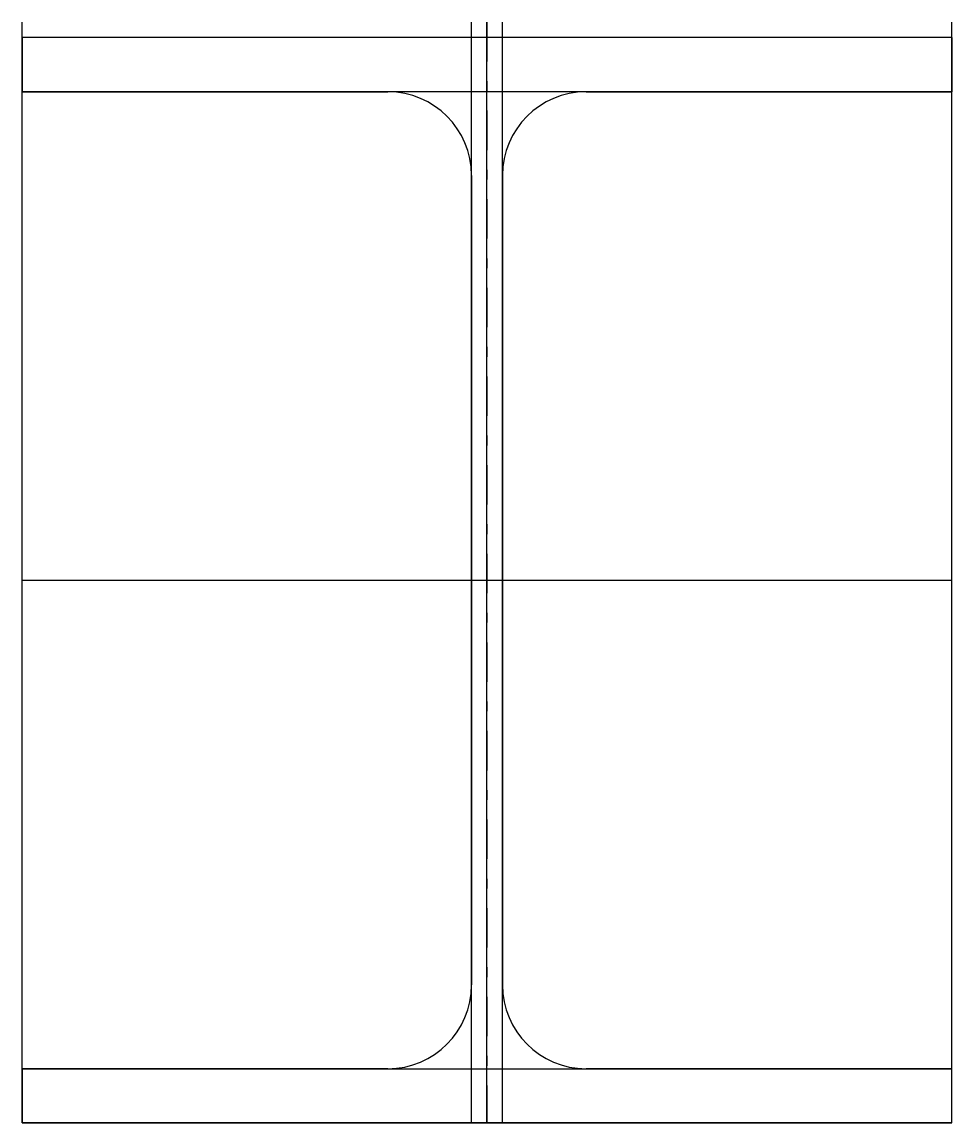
# Model space of a CAD drawing. Extents: x -150 to 150, y -175 to 180.
import ezdxf

# ---------------------------------------------------------------- set-up
doc = ezdxf.new("R2010")
doc.units = 0
doc.linetypes.add('CENTER', pattern=[28.575, 12.7, -6.35, 3.175, -6.35])
doc.layers.get('0').update_dxf_attribs({"linetype": 'CONTINUOUS'})

msp = doc.modelspace()

# ---------------------------------------------------------------- linework, layer by layer
at = {"linetype": 'CONTINUOUS'}
for p, q in [((-150, -175), (-150, 180)), ((-5, -175), (-5, 180)), ((0, -175), (0, 180)), ((5, -175), (5, 180)), ((150, -175), (150, 180)), ((150, 175), (-150, 175)), ((150, 175), (-150, 175)), ((-150, 175), (-150, 157.5)), ((150, 175), (-150, 175)), ((-150, 175), (-150, 157.5)), ((150, 157.5), (150, 175)), ((150, 175), (150, 157.5)), ((150, 157.5), (-150, 157.5)), ((-150, 157.5), (-32, 157.5)), ((-150, 157.5), (-32, 157.5)), ((32, 157.5), (150, 157.5)), ((150, 157.5), (32, 157.5)), ((-5, 130.5), (-5, -130.5)), ((-5, 130.5), (-5, -130.5)), ((5, -130.5), (5, 130.5)), ((5, 130.5), (5, -130.5)), ((-150, 0), (150, 0)), ((-150, 0), (150, 0)), ((-150, -157.5), (150, -157.5)), ((-32, -157.5), (-150, -157.5)), ((-150, -157.5), (-150, -175)), ((-150, -175), (-150, -157.5)), ((-150, -157.5), (-32, -157.5)), ((150, -157.5), (32, -157.5)), ((150, -157.5), (32, -157.5)), ((150, -175), (150, -157.5)), ((150, -175), (150, -157.5)), ((-150, -175), (150, -175)), ((-150, -175), (150, -175)), ((150, -175), (-150, -175))]:
    msp.add_line(p, q, dxfattribs=at)
at = {"linetype": 'CENTER'}
msp.add_line((0, 180), (0, -175), dxfattribs=at)
at = {"linetype": 'CONTINUOUS'}
for centre, start, end in [((-32, 130.5), 0, 90), ((-32, 130.5), 0, 90), ((32, 130.5), 90, 180), ((32, 130.5), 90, 180), ((-32, -130.5), 270, 0), ((-32, -130.5), 270, 0), ((32, -130.5), 180, 270), ((32, -130.5), 180, 270)]:
    msp.add_arc(centre, 27, start, end, dxfattribs=at)

doc.saveas('drawing.dxf')
